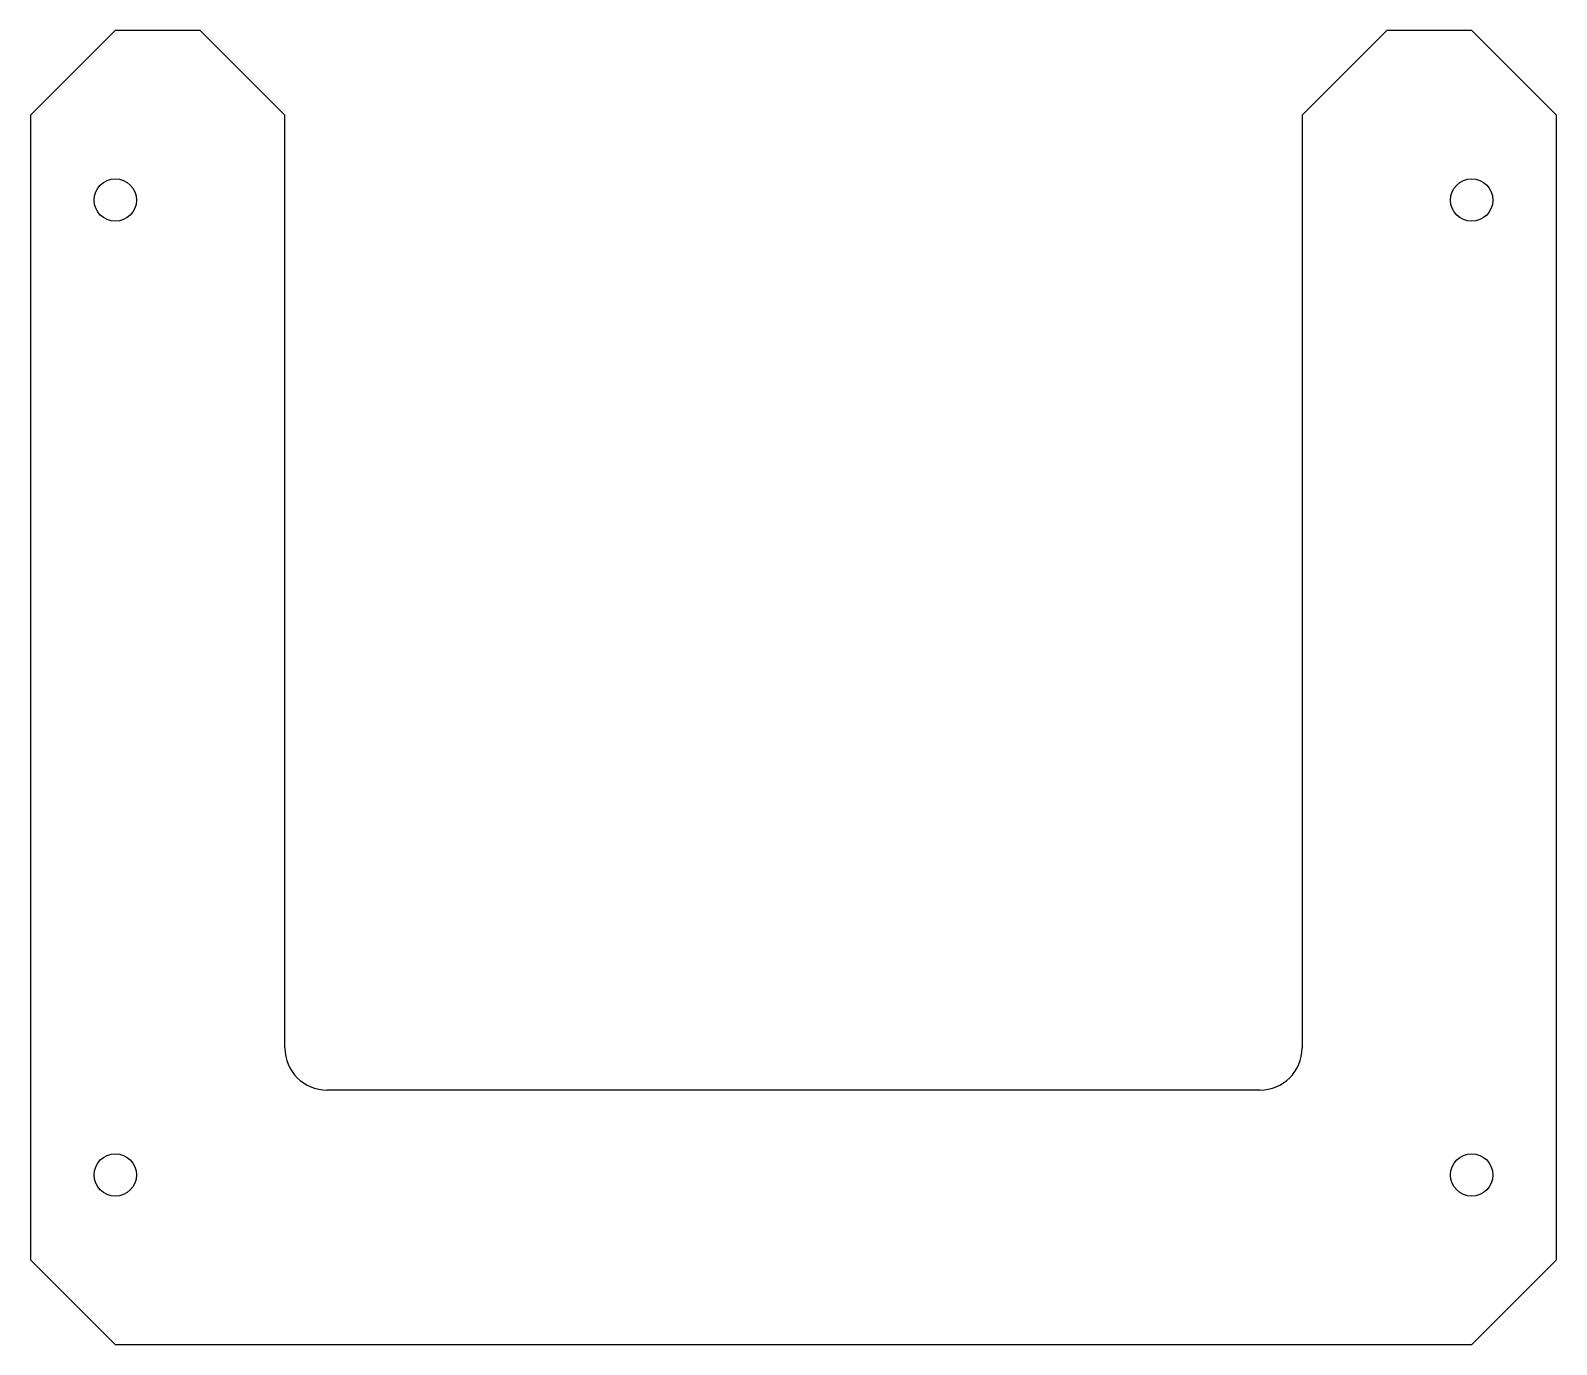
# Model space of a CAD drawing. Extents: x -9.85 to -5.35, y -1.16 to 2.72.
import ezdxf

# ---------------------------------------------------------------- set-up
doc = ezdxf.new("R2010")
doc.units = 0
doc.layers.get('0').update_dxf_attribs({"linetype": 'CONTINUOUS'})

msp = doc.modelspace()

# ---------------------------------------------------------------- linework, layer by layer
at = {"color": 7, "linetype": 'CONTINUOUS'}
for p, q in [((-9.5956, 2.7182), (-9.8456, 2.4682)), ((-9.3456, 2.7182), (-9.5956, 2.7182)), ((-9.0956, 2.4682), (-9.3456, 2.7182)), ((-5.8456, 2.7182), (-6.0956, 2.4682)), ((-5.5956, 2.7182), (-5.8456, 2.7182)), ((-5.3456, 2.4682), (-5.5956, 2.7182)), ((-9.8456, 2.4682), (-9.8456, -0.9068)), ((-9.0956, -0.2818), (-9.0956, 2.4682)), ((-6.0956, 2.4682), (-6.0956, -0.2818)), ((-5.3456, -0.9068), (-5.3456, 2.4682)), ((-6.2206, -0.4068), (-8.9706, -0.4068)), ((-9.8456, -0.9068), (-9.5956, -1.1568)), ((-5.5956, -1.1568), (-5.3456, -0.9068)), ((-9.5956, -1.1568), (-5.5956, -1.1568))]:
    msp.add_line(p, q, dxfattribs=at)
for centre in [(-9.5956, 2.2182), (-5.5956, 2.2182), (-9.5956, -0.6568), (-5.5956, -0.6568)]:
    msp.add_circle(centre, 0.0625, dxfattribs=at)
for centre, start, end in [((-8.9706, -0.2818), 180, 270), ((-6.2206, -0.2818), 270, 360)]:
    msp.add_arc(centre, 0.125, start, end, dxfattribs=at)

doc.saveas('drawing.dxf')
